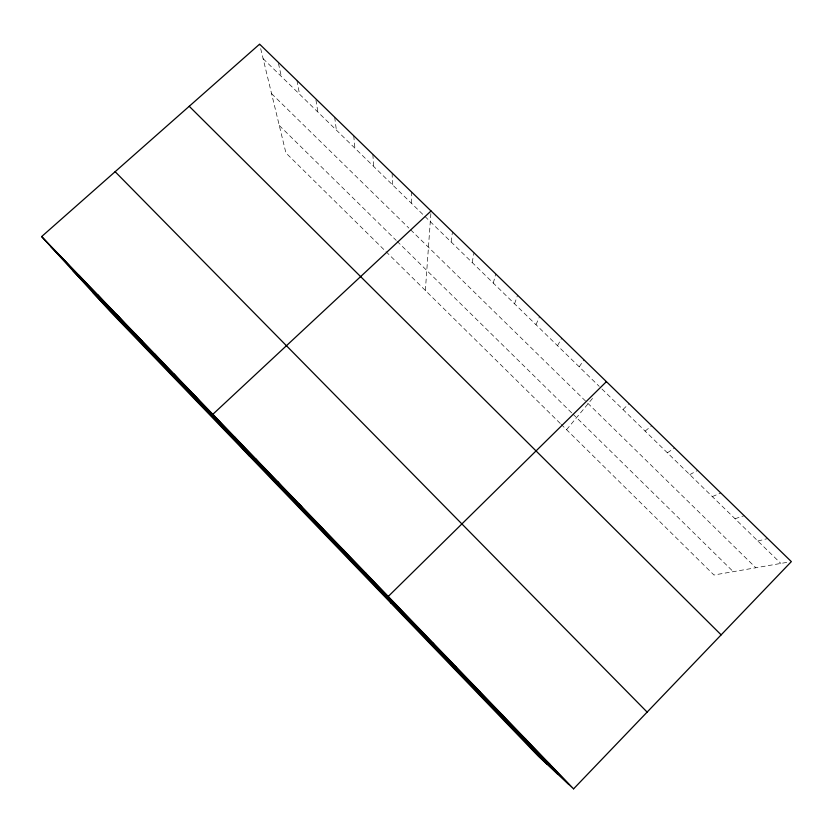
<?xml version="1.0" encoding="UTF-8"?>
<svg xmlns="http://www.w3.org/2000/svg" width="833" height="833" viewBox="0 0 833 833"><rect width="100%" height="100%" fill="white"/><g stroke="black" fill="none" stroke-linecap="round" stroke-linejoin="round"><path stroke-width="0.62" stroke-dasharray="4.17 3.12" d="M411.283 203.127L411.544 192.007M425.361 290.446L431.046 210.978M451.153 241.997L452.465 231.834M472.165 262.478L474.029 252.816M493.303 283.085L495.739 273.932M514.575 303.816L517.585 295.194M535.983 324.693L539.565 316.592M557.527 345.695L561.702 338.136M579.216 366.843L583.985 359.814M566.565 429.682L593.71 396.966M623.011 409.534L628.988 403.609M645.117 431.088L651.718 425.736M667.379 452.788L674.605 447.998M689.776 474.623L697.638 470.416M712.33 496.603L720.826 492.98M735.018 518.73L744.181 515.7M757.874 541.002L767.682 538.576M786.696 562.421L713.954 575.009L561.171 424.361M263.124 58.695L599.219 386.345M601.957 389.011L780.865 563.431M271.589 93.671L408.878 228.075M410.648 229.814L755.833 567.762M279.284 125.491L396.206 240.404M397.122 241.31L572 413.178M572.917 414.074L733.269 571.667M560.276 423.476L285.927 152.96L259.896 45.357M278.472 63.433L281.283 76.386M296.933 80.468L299.536 94.191M315.946 100.002L317.894 112.091M334.689 117.214L336.365 130.083M353.733 135.748L354.931 148.191M372.892 154.397L373.611 166.402M392.166 173.139L392.395 184.707"/><path stroke-width="1.25" d="M573.583 788.851L791.35 561.609L259.604 44.149L41.65 236.572L110.268 311.521L538.41 756.291L573.583 788.851L41.65 236.572M606.414 381.639L388.251 596.438L390.812 602.967M431.046 210.978L212.832 414.303L249.577 456.234M432.744 643.149L433.629 643.545M455.037 666.296L456.546 667.337M477.476 689.599L479.631 691.307M500.071 713.058L502.872 715.432M522.822 736.684L526.279 739.735M545.73 760.467L549.842 764.205M189.226 106.291L721.149 634.861M115.131 171.702L647.137 712.1M50.865 246.641L568.793 784.415M72.981 270.798L557.381 773.857M93.025 292.695L547.146 764.371M60.215 255.846L68.983 265.456M78.896 275.244L87.205 284.376M97.68 294.747L105.531 303.399M116.589 314.374L123.971 322.548M135.602 334.116L142.516 341.801M154.74 353.983L161.165 361.168M173.982 373.975L179.928 380.65M193.35 394.082L198.806 400.246M234.25 436.544L238.654 441.625M255.804 458.921L259.657 463.429M277.504 481.453L280.794 485.379M299.359 504.142L302.077 507.474M321.351 526.977L323.485 529.715M343.498 549.967L345.049 552.102M365.802 573.125L366.749 574.635"/></g></svg>
